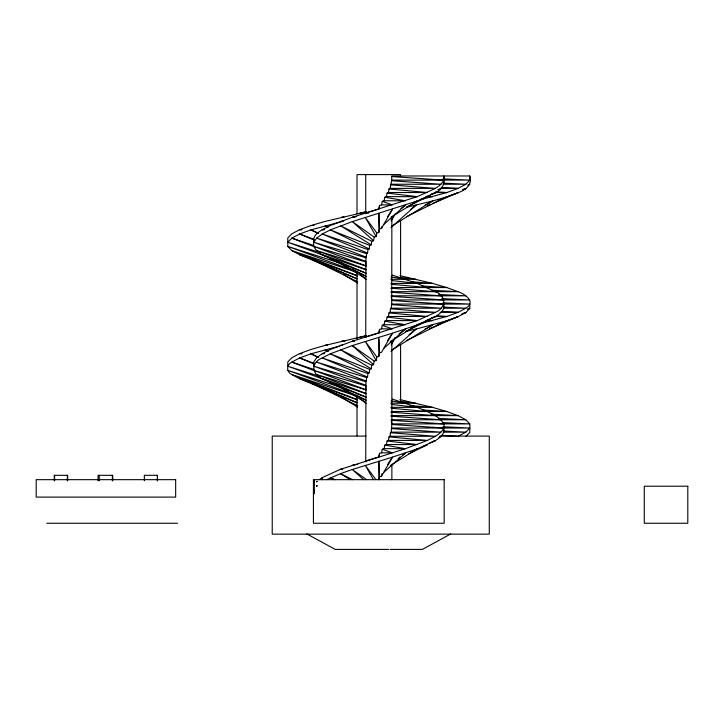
<?xml version="1.0" encoding="UTF-8"?>
<svg xmlns="http://www.w3.org/2000/svg" width="724" height="724" viewBox="0 0 724 724"><rect width="100%" height="100%" fill="white"/><g stroke="black" fill="none" stroke-linecap="round" stroke-linejoin="round"><path stroke-width="1.09" d="M313.791 493.931L313.99 479.668L313.791 493.931L313.791 489.569M313.8 242.115C312.198 236.268 318.162 232.377 322.243 229.68L330.298 225.553L352.217 217.327L417.223 196.666L435.405 188.403C439.486 185.715 445.414 181.815 443.803 175.977C445.55 183.19 442.219 189.616 435.405 192.729L417.223 200.991L352.317 221.616L330.307 229.879L322.252 234.006L316.678 238.142L313.809 242.268C312.189 248.115 318.126 252.006 322.198 254.703L336.262 261.31M313.8 366.063L313.8 361.928L316.659 357.765L322.243 353.629L330.298 349.502L352.217 341.276L417.223 320.614L435.405 312.352C445.948 308.017 446.989 296.089 435.359 291.654L417.133 283.392L392.281 275.129M378.797 213.39L379.584 228.875L378.824 232.449L376.86 233.01L376.118 236.576L374.227 237.137L352.317 221.616L373.53 240.712L374.227 237.137M378.824 232.449L378.914 213.354M336.262 385.259L322.198 378.652C311.664 374.308 310.623 362.38 322.252 357.955L330.307 353.828L352.217 345.601L374.227 361.086L376.118 360.525L376.86 356.95L378.824 356.398L378.797 337.339M378.824 479.668L378.797 461.288M378.914 461.242L379.584 476.772L378.951 479.668M287.799 242.115L287.799 237.943L291.808 233.816L299.618 229.68L310.895 225.553L325.013 221.453L366.226 211.788M287.799 366.063L287.799 361.928L291.808 357.765L299.618 353.629L310.895 349.502L325.013 345.402L366.226 335.737M322.198 479.668L322.243 477.578L340.38 469.351L405.494 448.663L427.459 440.4L435.405 436.301C439.468 433.613 445.396 429.73 443.803 423.902L440.943 419.739L435.359 415.603L427.305 411.476L417.133 407.341L392.281 399.078M365.729 337.447L365.955 257.798L366.679 253.662L367.548 253.101L367.928 249.536L369.149 248.975L369.665 245.4L371.177 244.839L371.792 241.273L373.53 240.712M365.729 461.767L365.955 381.747L366.679 377.611L367.548 377.05L367.928 373.484L369.149 372.923L369.665 369.349L371.177 368.788L371.792 365.222L373.53 364.661L374.227 361.086M368.48 213.182L365.213 213.191L378.797 209.037L379.584 205.489L381.503 204.901L382.272 201.353L384.091 200.765L384.806 197.218L386.444 196.638L387.078 193.091L388.462 192.503L388.987 188.955L390.064 188.376L391.729 180.113L391.729 175.977L469.804 175.977L469.84 180.104L465.894 184.24L458.138 188.367L446.925 192.503L420.544 199.67M378.914 332.977L379.584 329.429L381.503 328.85L382.272 325.302L384.091 324.714L384.806 321.166L386.444 320.587L387.078 317.04L388.462 316.451L388.987 312.904L390.064 312.325L390.453 308.777L391.168 308.189L391.729 304.062L391.874 216.711M365.213 461.088L378.797 456.925L379.584 453.378L381.503 452.799L382.272 449.251L384.091 448.663L384.806 445.115L386.444 444.536L387.078 440.988L388.462 440.4L388.987 436.853L390.064 436.273L390.453 432.726L391.168 432.137L391.874 424.291L391.874 340.66M379.584 228.875L381.53 228.313L381.901 226.531M379.584 476.772L381.53 476.211L382.082 473.532M378.824 356.398L379.584 352.823L378.905 339.357M379.584 205.489L378.914 209.028M378.797 333.013L379.584 329.429M379.584 453.378L378.914 456.925M469.804 175.977C472.591 184.656 465.704 190.15 458.129 192.693L446.808 196.865L432.59 200.991L406.472 207.29M381.53 228.313L392.498 209.218L391.548 210.584M391.222 220.965L394.607 215.091M391.222 344.914L395.168 338.063M381.53 476.211L392.498 457.116L417.223 448.889L435.405 440.626C439.468 437.939 445.387 434.056 443.803 428.228M391.114 220.006L394.652 214.331M392.879 341.113L395.241 337.339M387.548 216.657L391.069 211.272M387.548 340.606L392.498 333.167L417.223 324.94L435.405 316.678C439.477 313.99 445.414 310.08 443.794 304.243M387.548 464.555L392.498 457.116L352.317 469.505L340.479 473.641L326.633 479.668M440.961 188.602L437.884 189.751M316.678 486.039L316.415 486.419L317.221 485.632L316.795 486.076M465.876 436.454L469.804 432.364L469.804 428.237M316.759 481.75L317.221 481.279L316.641 481.75M384.109 224.178L405.494 205.082L400.915 208.485M391.005 227.553L416.164 205.082L410.834 209.254M384.109 348.126L405.494 329.031L399.123 333.782M391.005 351.502L416.164 329.031L446.808 320.813L458.129 316.641L465.831 312.551L469.804 308.415L469.786 304.243M384.109 472.075L405.494 452.98L402.707 455.043M409.096 334.588L416.164 329.031L405.413 331.483M398.227 458.41L400.019 457.061M319.402 479.668L322.243 477.578L322.252 479.668M391.141 217.155L417.314 200.955L413.295 203.01M390.2 341.683L417.314 324.904L411.35 327.954M390.2 465.632L417.314 448.853L413.295 450.907M450.753 533.932L422.382 549.407L390.082 549.407M425.024 205.127L432.717 200.955L391.566 226.241M425.024 329.076L432.717 324.904L391.566 350.19M458.138 436.264L465.894 432.128L469.84 428.002L469.804 423.902L465.794 419.739L457.984 415.603L446.708 411.476L432.463 407.341L399.947 399.594M410.381 452.4L412.318 451.405M406.463 207.109L427.45 196.819L423.386 198.467M406.924 216.404L446.907 196.819L438.165 200.575M405.467 331.547L427.45 320.768L420.282 323.673M406.924 340.352L446.907 320.768L458.129 316.641L429.395 328.723M408.463 454.02L427.45 444.717L422.373 446.78M437.187 324.94L446.808 320.813M430.309 194.865L435.459 192.693L431.522 194.059M427.341 205.634L430.427 204.34M432.472 203.48L458.129 192.693L446.808 196.865M427.214 320.108L435.459 316.641L431.522 318.008M429.278 443.197L435.459 440.59L432.509 441.613M420.282 199.724L422.373 198.883M462.717 189.769L465.876 188.557L462.772 189.607M461.659 314.126L465.876 312.506L462.772 313.546M438.925 437.251L440.997 436.454M467.722 185.199L469.822 184.43M467.722 309.148L469.822 308.379L467.822 309.021M379.584 352.823L381.53 352.262L392.498 333.167L352.317 345.565L373.53 364.661M365.213 337.14L378.797 332.977M418.354 324.162L446.925 316.451L458.138 312.316L465.831 308.216C476.374 301.989 464.917 293.899 458.048 291.691L446.708 287.528L432.463 283.392L399.947 275.645M341.583 221.653L310.904 229.879L299.636 234.006L291.826 238.142L287.817 242.268L287.799 246.441L291.772 250.576L299.555 254.703L309.682 258.423M339.393 346.144L310.904 353.828L299.636 357.955L291.826 362.091C286.288 364.597 286.224 371.991 291.772 374.525L299.555 378.652L309.682 382.372M366.308 211.761L359.774 213.191L363.122 213.182M359.774 337.14L366.308 335.71M356.615 216.612L352.217 217.327L354.461 217.318M354.416 340.913L352.217 341.276L354.461 341.266M352.217 465.224L357.719 464.328M343.819 217.064L341.583 217.327L343.764 217.318M344.941 340.886L341.583 341.276L344.859 341.266M340.38 221.453L343.746 221.073M342.624 345.149L340.38 345.402L342.579 345.402M342.624 469.098L340.38 469.351L342.579 469.351M327.266 345.221L325.013 345.402L327.23 345.402M324.424 229.544L322.198 229.716L324.406 229.716M324.424 353.493L322.198 353.665L324.406 353.665M310.795 225.589L314.144 225.372M301.808 229.599L299.555 229.716L301.79 229.716M301.808 353.547L299.555 353.665L301.79 353.665M400.589 174.593L357.013 174.593L357.013 213.806M391.729 180.113L469.84 180.104L442.952 178.846M391.168 184.24L440.961 184.267L391.413 180.692M443.314 184.258L465.894 184.24L443.396 183.136M440.129 188.394L458.048 188.403L441.35 187.471M434.391 192.53L446.808 192.53L435.631 191.806M426.499 287.555L446.808 287.564L422.282 285.998M434.527 291.682L458.048 291.691L432.128 290.27M438.717 294.469L465.831 295.826L391.168 295.799L391.729 299.926L469.804 299.953L441.767 298.605M391.729 304.062L469.804 304.089L442.952 302.795M391.168 308.189L440.961 308.216L391.413 304.641M443.314 308.207L465.831 308.216L443.396 307.085M440.129 312.343L458.048 312.352L441.35 311.42M434.391 316.478L446.808 316.478L436.744 315.827M425.368 411.494L446.808 411.513L422.282 409.947M434.527 415.63L458.048 415.639L431.006 414.155M438.717 418.409L465.831 419.775L391.168 419.748L391.729 423.875L469.804 423.902L442.889 422.608M391.729 428.011L469.804 428.038L442.952 426.744M391.168 432.137L440.961 432.165L391.413 428.59M443.314 432.156L465.831 432.165L443.396 431.033M366.054 436.092L272.233 436.092L272.233 534.149L489.27 534.149L489.27 436.092L440.002 436.092M46.743 523.253L177.489 523.253M388.589 549.407L335.221 549.407L306.849 533.932M390.064 188.376L435.405 188.403L390.453 184.828M388.462 192.503L427.377 192.53L388.987 188.955M386.444 196.638L417.223 196.666L387.078 193.091M425.929 196.666L432.59 196.666L426.97 196.204M384.091 200.765L405.386 200.801L384.806 197.218M390.815 279.283L405.386 279.301L391.078 276.975M404.001 279.283L416.019 279.301L400.363 277.5M390.842 283.41L432.59 283.428L411.205 281.717M391.802 287.537L427.377 287.564L391.222 284.288M391.168 291.663L435.405 291.691L390.788 288.206M390.064 312.325L435.405 312.352L390.453 308.777M388.462 316.451L427.377 316.478L388.987 312.904M386.444 320.587L417.223 320.614L387.078 317.04M425.929 320.605L432.59 320.614L426.97 320.153M384.091 324.714L405.386 324.741L384.806 321.166M390.815 403.223L416.019 403.25L400.363 401.449M390.842 407.35L432.59 407.377L410.083 405.567M391.802 411.485L427.377 411.513L391.222 408.236M391.168 415.612L435.405 415.639L390.788 412.155M390.064 436.273L435.405 436.301L390.453 432.726M388.462 440.4L427.377 440.427L388.987 436.853M386.444 444.536L417.223 444.563L387.078 440.988M384.091 448.663L405.386 448.69L384.806 445.115M381.503 204.901L391.304 204.928M381.503 328.85L392.39 328.877L382.272 325.302M381.503 452.799L392.39 452.826L382.272 449.251M441.35 435.368L456.935 436.237M391.811 176.565L443.803 180.14M391.648 296.378L443.803 299.953M391.811 300.514L443.803 304.089M391.648 420.327L443.803 423.902M391.811 424.463L443.803 428.038M390.924 292.252L440.961 295.826M390.924 416.2L440.961 419.775M391.422 280.496L417.223 283.428M391.422 404.445L417.223 407.377M391.078 400.924L405.386 403.25M365.955 257.798L313.809 242.268L365.873 261.364M365.955 381.747L313.809 366.217L365.873 385.313M365.864 265.5L365.792 261.925L313.782 246.404L366.009 265.862M365.864 389.449L365.792 385.874L313.782 370.353L366.009 389.811M366.679 253.662L316.678 238.142L366.444 257.237M366.679 377.611L316.678 362.091L366.444 381.186M366.19 266.061L316.605 250.531L366.425 269.627M366.19 390.01L316.605 374.48L366.425 393.575M319.999 252.54L287.817 242.268L327.791 256.929M339.085 262.767L287.781 246.404L354.09 270.704M319.999 376.489L287.817 366.217L327.791 380.878M339.085 386.716L287.781 370.353L354.09 394.652M313.8 245.481L291.826 238.142L315.003 247.029M313.8 369.43L291.826 362.091L315.003 370.978M356.905 272.305L291.727 250.531L357.122 275.591M355.855 395.901L291.727 374.48L357.122 399.539M367.928 249.536L322.252 234.006L367.548 253.101M367.928 373.484L322.252 357.955L367.548 377.05M366.091 269.826L322.144 254.667L366.498 273.328M366.091 393.775L322.144 378.616L366.498 397.277M382.272 201.353L392.39 204.928M314.089 239.327L299.636 234.006L314.216 240.151M314.089 363.276L299.636 357.955L314.216 364.1M357.584 276.025L299.474 254.667L356.932 278.831M356.932 402.779L299.474 378.616L357.584 399.974M369.665 245.4L330.307 229.879L369.149 248.975M369.665 369.349L330.307 353.828L369.149 372.923M365.484 273.057L330.153 258.794L366.127 276.423M365.484 397.005L330.153 382.743L366.127 400.372M334.986 479.668L330.307 477.777L334.099 479.668M310.696 258.794L313.61 260.052M315.555 260.884L357.113 278.731M311.664 383.159L314.578 384.417M317.501 385.666L319.438 386.498M318.66 233.209L310.904 229.879L317.881 233.3M318.66 357.158L310.904 353.828L317.881 357.249M320.415 386.915L357.113 402.68M313.691 260.269L357.674 281.808M311.691 383.231L357.674 405.757M371.792 241.273L340.479 225.743L371.177 244.839M371.792 365.222L340.479 349.692L371.177 368.788M352.534 479.668L340.479 473.641L350.126 479.668M352.081 268.975L365.674 275.962M355.964 394.924L365.674 399.91M327.058 226.784L325.148 225.743L327.999 227.517M328.017 351.258L325.148 349.692L327.999 351.466M344.027 265.274L365.529 278.559M344.018 274.785L357.421 283.066M344.027 389.222L365.529 402.508M341.149 396.96L357.421 407.015M366.606 479.668L352.317 469.505L363.593 479.668M360.335 274.423L366.091 279.554M360.335 398.372L366.091 403.503M376.86 233.01L365.321 217.481L376.118 236.576M376.86 356.95L365.321 341.429L376.118 360.525M375.937 479.668L365.321 465.378L373.403 479.668M400.354 175.977L400.589 176.475M400.589 220.757L400.589 277.98M400.589 344.705L400.589 401.929M391.874 464.22L391.874 479.668M365.729 174.593L365.729 213.752M357.013 272.631L357.013 338.832M357.013 396.58L357.013 435.848M157.443 480.763L157.443 475.315L144.32 475.315L144.375 480.763M157.398 475.315L157.398 480.763M112.736 480.763L112.736 475.315L98.057 475.315L98.057 480.763M112.374 475.315L112.374 480.763M99.233 475.315L99.233 480.763M67.658 480.763L67.658 475.315L54.264 475.315L54.264 480.763M67.332 475.315L67.332 480.763M54.59 475.315L54.59 480.763M175.661 479.668L36.2 479.668L36.2 497.107L175.661 497.107L175.661 479.668M444.174 479.668L313.429 479.668L313.429 523.253L444.174 523.253L444.174 479.668M687.8 486.211L644.279 486.211L644.279 523.253L687.8 523.253L687.8 486.211"/></g></svg>
